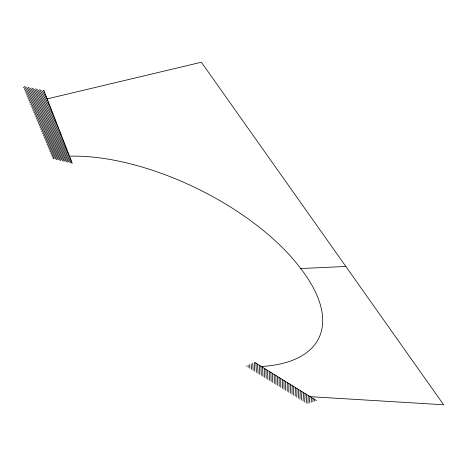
<?xml version="1.0" encoding="UTF-8"?>
<svg xmlns="http://www.w3.org/2000/svg" width="467" height="467" viewBox="0 0 467 467"><rect width="100%" height="100%" fill="white"/><g stroke="black" fill="none" stroke-linecap="round" stroke-linejoin="round"><path stroke-width="0.7" d="M285.611 390.342L285.641 381.521M287.211 391.328L287.275 382.531M288.81 392.309L288.904 383.535M290.404 393.29L290.532 384.545M291.998 394.271L292.155 385.549M293.591 395.251L293.778 386.553M295.179 396.226L295.401 387.557M296.767 397.207L297.018 388.556M298.355 398.182L298.635 389.56M299.937 399.151L300.246 390.558M301.519 400.126L301.863 391.55M303.095 401.095L303.468 392.549M304.671 402.064L305.079 393.541M306.247 403.033L306.685 394.539M307.852 403.43L308.29 395.531M309.516 402.887L309.89 396.518M311.185 402.338L311.489 397.51M312.867 401.783L313.083 398.497M314.56 401.229L314.682 399.483M47.149 98.899L201.388 62.228L443.65 404.772L310.111 396.658M69.507 156.212A172.416 80.061 26.1 0 1 300.695 268.537L345.837 266.47M52.8 158.354L53.728 158.92M49.14 149.539L71.229 162.989M49.876 151.32L67.709 162.172M50.611 153.094L64.201 161.354M51.347 154.857L60.698 160.543M52.076 156.608L57.207 159.732M44.622 138.664L68.31 153.147M45.387 140.497L69.011 154.933M46.145 142.324L69.706 156.714M46.898 144.145L70.394 158.482M47.652 145.949L71.077 160.239M48.399 147.747L71.76 161.991M40.757 129.341L64.773 144.081M41.54 131.227L65.491 145.914M42.316 133.101L66.203 147.735M43.087 134.963L66.909 149.551M43.857 136.819L67.61 151.355M35.977 117.836L60.406 132.891M36.782 119.78L61.148 134.776M37.588 121.712L61.877 136.656M38.387 123.632L62.607 138.53M39.181 125.547L63.337 140.392M39.969 127.45L64.055 142.242M31.879 107.965L56.665 123.294M32.708 109.961L57.423 125.232M33.531 111.946L58.177 127.158M34.354 113.919L58.924 129.079M35.165 115.88L59.665 130.988M27.676 97.831L52.818 113.434M28.522 99.88L53.594 115.431M29.368 101.917L54.37 117.41M30.209 103.943L55.141 119.383M31.05 105.962L55.906 121.344M254.708 362.386L316.48 400.598M23.35 87.417L48.872 103.312M24.226 89.524L49.671 105.361M25.095 91.614L50.465 107.398M25.959 93.698L51.253 109.418M26.817 95.77L52.041 111.432M39.526 89.611L44.814 92.915M35.69 88.806L45.632 95.017M31.867 88L46.449 97.107M28.049 87.201L47.26 99.191M24.243 86.407L48.066 101.257M43.373 90.417L43.991 90.802M43.88 90.522L72.245 163.228M246.547 365.97L246.582 366.338M248.07 365.299L248.228 367.354M249.606 364.628L249.88 368.37M251.147 363.951L251.526 369.379M252.694 363.268L253.172 370.395M254.252 362.585L254.813 371.405M255.898 363.122L256.453 372.409M257.568 364.155L258.093 373.419M259.238 365.188L259.728 374.423M260.907 366.216L261.362 375.433M262.571 367.249L262.997 376.431M264.234 368.276L264.626 377.435M265.892 369.304L266.248 378.439M267.55 370.331L267.877 379.438M269.208 371.353L269.5 380.436M270.86 372.374L271.123 381.434M272.512 373.396L272.74 382.426M274.158 374.417L274.357 383.419M275.81 375.439L275.968 384.417M277.451 376.455L277.585 385.403M279.097 377.47L279.196 386.396M280.737 378.486L280.801 387.388M282.372 379.496L282.407 388.375M284.006 380.512L284.012 389.361M300.695 268.537A171.955 79.694 26 0 1 261.374 366.507"/></g></svg>
